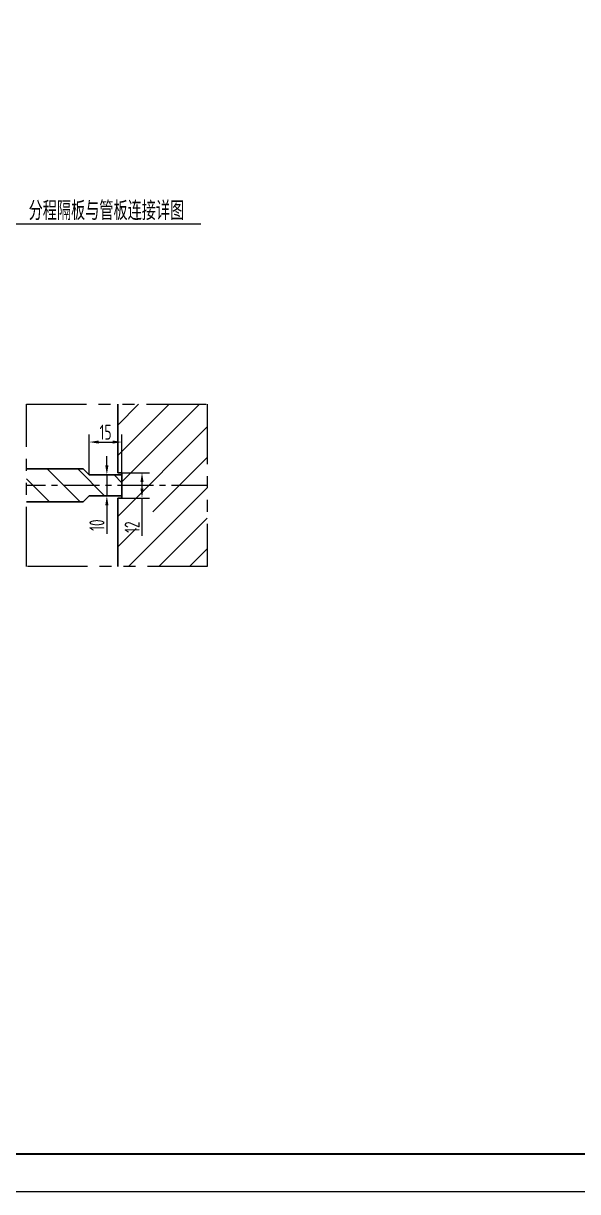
# Model space of a CAD drawing. Header units: millimetres. Extents: x 5765 to 6606, y -201 to 393.
# Drawn here: x 6265.7 to 6412.6, y -200.6 to 109.4 of the extents above; entities that cross this region are included whole.
import ezdxf
from ezdxf.enums import TextEntityAlignment as Align

# ---------------------------------------------------------------- set-up
doc = ezdxf.new("R2010")
doc.units = ezdxf.units.MM
doc.linetypes.add('CENTER2', pattern=[28.575, 19.05, -3.175, 3.175, -3.175])
doc.linetypes.add('PHANTOM2', pattern=[31.75, 15.875, -3.175, 3.175, -3.175, 3.175, -3.175])
for name, color, linetype, lineweight in [('1粗实线', 7, 'Continuous', 35), ('2细实线', 3, 'Continuous', 13), ('3中心线', 1, 'CENTER2', 13), ('5双点划线', 2, 'PHANTOM2', 13), ('6剖面线', 6, 'Continuous', 13), ('7文本', 2, 'Continuous', 13), ('8标注', 3, 'Continuous', 13), ('9图表', 4, 'Continuous', 13)]:
    doc.layers.add(name, color=color, linetype=linetype, lineweight=lineweight)
doc.styles.add('lanpec', font='bpec_e.shx', dxfattribs={"width": 0.75, "bigfont": 'hztxt.shx'})
doc.styles.add('lanpec-dim', font='bpec_e.shx', dxfattribs={"width": 0.75})
doc.dimstyles.new('lanpec', dxfattribs={"dimtxt": 4, "dimasz": 2.5, "dimexe": 2, "dimexo": 0, "dimtad": 1, "dimdsep": 46, "dimtxsty": 'lanpec-dim', "dimcen": 2.5, "dimclrd": 256, "dimclre": 256, "dimclrt": 256, "dimazin": 0, "dimtfac": 1, "dimtmove": 0, "dimatfit": 3, "dimfxl": 1, "dimlwd": -1, "dimlwe": -1, "dimarcsym": 0})

# ---------------------------------------------------------------- blocks, each defined once
blk = doc.blocks.new('A1')
at = {"layer": '1粗实线'}
blk.add_lwpolyline([(-816, 10), (-10, 10), (-10, 584), (-816, 584)], close=True, dxfattribs=at)
at = {"layer": '9图表'}
blk.add_lwpolyline([(-841, 0), (0, 0), (0, 594), (-841, 594)], close=True, dxfattribs=at)
blk = doc.blocks.new('*D60')
at = {"layer": '8标注', "transparency": 16777216}
for p, q in [((6283.11, -10.38), (6283.11, 0.34)), ((6291.79, -10.38), (6291.79, 0.34)), ((6285.61, -1.66), (6289.29, -1.66))]:
    blk.add_line(p, q, dxfattribs=at)
for points in [[(6285.61, -1.25), (6285.61, -2.08), (6283.11, -1.66)], [(6289.29, -1.25), (6289.29, -2.08), (6291.79, -1.66)]]:
    blk.add_solid(points, dxfattribs=at)
at = {"layer": 'Defpoints', "color": 0, "transparency": 16777216}
for p in [(6291.79, -1.66), (6283.11, -10.38), (6291.79, -10.38)]:
    blk.add_point(p, dxfattribs=at)
at = {"layer": '8标注', "transparency": 16777216, "insert": (6287.45, 0.96), "char_height": 4, "attachment_point": 5, "style": 'lanpec-dim'}
blk.add_mtext('15', dxfattribs=at)
blk = doc.blocks.new('*D58')
at = {"layer": '8标注', "transparency": 16777216}
for p, q in [((6291.79, -9.8), (6299.1, -9.8)), ((6297.1, -12.3), (6297.1, -14.02)), ((6291.79, -16.52), (6299.1, -16.52)), ((6297.1, -16.52), (6297.1, -26.59))]:
    blk.add_line(p, q, dxfattribs=at)
for points in [[(6296.69, -12.3), (6297.52, -12.3), (6297.1, -9.8)], [(6296.69, -14.02), (6297.52, -14.02), (6297.1, -16.52)]]:
    blk.add_solid(points, dxfattribs=at)
at = {"layer": 'Defpoints', "color": 0, "transparency": 16777216}
for p in [(6291.79, -9.8), (6291.79, -16.52), (6297.1, -16.52)]:
    blk.add_point(p, dxfattribs=at)
at = {"layer": '8标注', "transparency": 16777216, "insert": (6294.48, -24.24), "char_height": 4, "attachment_point": 5, "rotation": 90, "style": 'lanpec-dim'}
blk.add_mtext('12', dxfattribs=at)
blk = doc.blocks.new('*D59')
at = {"layer": '8标注', "transparency": 16777216}
for p, q in [((6287.79, -7.88), (6287.79, -5.38)), ((6291.79, -10.38), (6285.79, -10.38)), ((6287.79, -10.38), (6287.79, -15.94)), ((6291.79, -15.94), (6285.79, -15.94)), ((6287.79, -18.44), (6287.79, -26.05))]:
    blk.add_line(p, q, dxfattribs=at)
for points in [[(6287.37, -7.88), (6288.2, -7.88), (6287.79, -10.38)], [(6287.37, -18.44), (6288.2, -18.44), (6287.79, -15.94)]]:
    blk.add_solid(points, dxfattribs=at)
at = {"layer": 'Defpoints', "color": 0, "transparency": 16777216}
for p in [(6291.79, -10.38), (6287.79, -15.94), (6291.79, -15.94)]:
    blk.add_point(p, dxfattribs=at)
at = {"layer": '8标注', "transparency": 16777216, "insert": (6285.16, -23.71), "char_height": 4, "attachment_point": 5, "rotation": 90, "style": 'lanpec-dim'}
blk.add_mtext('10', dxfattribs=at)
blk = doc.blocks.new('*U55')
at = {"layer": '2细实线'}
blk.add_line((-25, 0), (25, 0), dxfattribs=at)
at = {"layer": '7文本', "style": 'lanpec', "width": 0.75}
for tag, height, p in [('节点图名称', 5, (0, 3.5)), ('比例', 4, (0, -3.25))]:
    blk.add_attdef(tag, text='', height=height, dxfattribs=at).set_placement(p, align=Align.MIDDLE_CENTER)

msp = doc.modelspace()

# ---------------------------------------------------------------- hatches: boundary and pattern name
at = {"layer": '6剖面线'}
h = msp.add_hatch(dxfattribs=at)
h.set_pattern_fill('ANSI31', color=256, scale=1.8, angle=180, style=0)
h.set_pattern_definition([(225, (5091.439, 1244.459), (4.041115, -4.041115), [])])
h.paths.add_polyline_path([(6299.996, -24.602), (6299.996, -18.615), (6294.371, -18.615), (6294.371, -24.602)], flags=16)
h.paths.add_polyline_path([(6290.674, -16.521), (6290.674, -34.699), (6314.407, -34.699), (6314.407, -13.161), (6291.794, -13.161), (6291.794, -16.521)])
h.paths.add_polyline_path([(6290.674, 8.377), (6290.674, -9.801), (6291.794, -9.801), (6291.794, -13.161), (6314.407, -13.161), (6314.407, 8.377)])
at = {"layer": '6剖面线', "ltscale": 0.5}
h = msp.add_hatch(dxfattribs=at)
h.set_pattern_fill('ANSI31', color=256, scale=1.8, angle=90, style=0)
h.set_pattern_definition([(135, (5091.439, 1244.459), (-4.041115, -4.041115), [])])
h.paths.add_polyline_path([(6291.794, -13.161), (6291.794, -10.384), (6287.692, -10.384), (6287.692, -13.161)])
h.paths.add_polyline_path([(6287.692, -13.161), (6287.692, -15.939), (6291.794, -15.939), (6291.794, -13.161)])
h.paths.add_polyline_path([(6281.528, -8.801), (6266.526, -8.801), (6266.526, -13.161), (6287.692, -13.161), (6287.692, -10.384), (6283.11, -10.384)])
h.paths.add_polyline_path([(6266.526, -17.521), (6281.528, -17.521), (6283.11, -15.939), (6287.692, -15.939), (6287.692, -13.161), (6266.526, -13.161)])

# ---------------------------------------------------------------- linework, layer by layer
for p, q in [((6290.674, 8.377), (6290.674, -9.801)), ((6281.528, -8.801), (6266.526, -8.801)), ((6283.11, -10.384), (6281.528, -8.801)), ((6291.794, -10.384), (6283.11, -10.384)), ((6291.794, -9.801), (6290.674, -9.801)), ((6291.794, -16.521), (6291.794, -9.801)), ((6281.528, -17.521), (6266.526, -17.521)), ((6283.11, -15.939), (6281.528, -17.521)), ((6291.794, -15.939), (6283.11, -15.939)), ((6290.674, -16.521), (6290.674, -34.699)), ((6291.794, -16.521), (6290.674, -16.521))]:
    msp.add_line(p, q)
at = {"layer": '3中心线', "ltscale": 0.5}
msp.add_line((6314.407, -13.161), (6266.526, -13.161), dxfattribs=at)
at = {"layer": '5双点划线'}
for p, q in [((6266.526, 8.377), (6314.407, 8.377)), ((6266.526, -34.699), (6266.526, 8.377)), ((6314.407, 8.377), (6314.407, -34.699)), ((6314.407, -34.699), (6266.526, -34.699))]:
    msp.add_line(p, q, dxfattribs=at)

# ---------------------------------------------------------------- block references
msp.add_blockref('*U55', (6287.67, 56.22)).add_auto_attribs({'节点图名称': '分程隔板与管板连接详图'})
at = {"layer": '2细实线'}
msp.add_blockref('A1', (6606.028, -200.559), dxfattribs=at)

# ---------------------------------------------------------------- dimensions: what is measured, and where the dimension line sits
at = {"layer": '8标注'}
dim = msp.add_linear_dim(base=(6291.794, -1.663), p1=(6283.11, -10.384), p2=(6291.794, -10.384), text='15', dimstyle='lanpec', dxfattribs=at)
dim.commit()
dim.dimension.update_dxf_attribs({"geometry": '*D60', "text_midpoint": (6287.452, 0.962)})
for base, p1, p2, text, picture, middle in [((6287.786, -15.939), (6291.786, -10.384), (6291.786, -15.939), '10', '*D59', (6287.786, -23.707)), ((6297.103, -16.521), (6291.794, -9.801), (6291.794, -16.521), '12', '*D58', (6297.103, -24.244))]:
    dim = msp.add_linear_dim(base=base, p1=p1, p2=p2, angle=90, text=text, dimstyle='lanpec', dxfattribs=at)
    dim.commit()
    dim.dimension.update_dxf_attribs({"geometry": picture, "text_midpoint": middle, "dimtype": 160})

doc.saveas('drawing.dxf')
